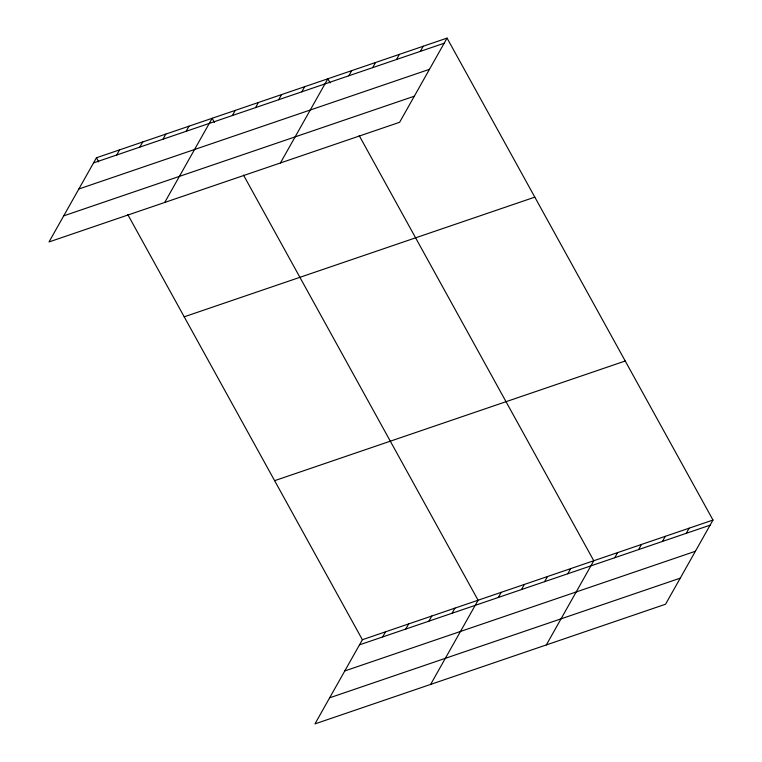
<?xml version="1.0" encoding="UTF-8"?>
<svg xmlns="http://www.w3.org/2000/svg" width="762" height="762" viewBox="0 0 762 762"><rect width="100%" height="100%" fill="white"/><g stroke="black" fill="none" stroke-linecap="round" stroke-linejoin="round"><path stroke-width="1.14" d="M447.056 38.1L96.441 157.772L49.006 241.954L399.621 122.282L447.056 38.1L712.994 520.046L665.559 604.228L314.944 723.9L362.379 639.718L712.994 520.046M116.691 155.01L119.586 149.866M139.827 147.104L142.723 141.97M162.973 139.208L165.868 134.074M186.109 131.312L189.005 126.178M164.706 202.463L212.15 118.281L214.427 122.406M232.391 115.519L235.287 110.376M255.537 107.613L258.423 102.479M278.673 99.717L281.569 94.583M301.809 91.821L304.705 86.687M280.416 162.973L327.851 78.791L330.127 82.915M348.796 75.79L351.692 70.647M372.637 67.647L375.533 62.513M396.478 59.512L399.374 54.378M420.319 51.378L423.215 46.234M382.629 636.956L385.515 631.822M405.765 629.06L408.661 623.916M428.911 621.154L431.797 616.02M452.047 613.258L454.943 608.124M430.644 684.409L478.079 600.227L243.488 175.079M498.329 597.465L501.225 592.331M521.465 589.569L524.361 584.425M544.611 581.663L547.507 576.529M567.747 573.767L570.643 568.633M546.344 644.919L593.779 560.737L359.188 135.588M614.734 557.736L617.62 552.593M638.575 549.592L641.471 544.459M662.416 541.458L665.312 536.324M686.257 533.324L689.153 528.19M93.545 162.906L444.16 43.234M78.848 188.995L429.463 69.323M63.703 215.865L414.318 96.203M184.204 316.811L534.819 197.139M274.625 480.67L625.231 361.007M359.483 644.852L710.098 525.18M344.786 670.941L695.401 551.269M329.641 697.811L680.256 578.148M96.441 157.772L98.727 161.896M127.787 214.57L362.379 639.718"/></g></svg>
